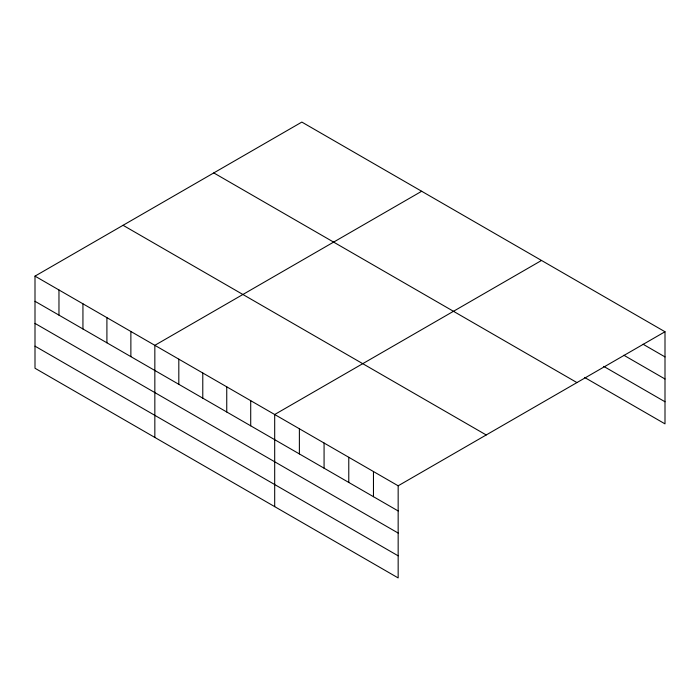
<?xml version="1.0" encoding="UTF-8"?>
<svg xmlns="http://www.w3.org/2000/svg" width="700" height="700" viewBox="0 0 700 700"><rect width="100%" height="100%" fill="white"/><g stroke="black" fill="none" stroke-linecap="round" stroke-linejoin="round"><path stroke-width="1.05" d="M35 276.132L398.16 485.8L398.16 577.92L35 368.252L35 276.132L301.84 122.08L665 331.748L665 423.868L584.509 377.396M421.68 191.266L154.84 345.328L154.84 437.447M541.529 260.461L274.689 414.514L274.689 506.634M398.16 485.8L665 331.748M643.046 344.225L665 356.904M623.84 355.233L665 378.998M603.724 366.389L665 401.765M213.78 172.918L576.94 382.585M123.06 225.295L486.22 434.963M35 301.289L398.16 510.956M35 323.391L398.16 533.059M35 346.159L398.16 555.826M373.467 471.546L373.467 496.702M348.775 457.293L348.775 482.449M324.074 443.03L324.074 468.186M299.381 428.776L299.381 453.933M250.714 400.68L250.714 425.836M226.748 386.838L226.748 411.994M202.781 373.004L202.781 398.16M178.815 359.161L178.815 384.317M130.874 331.485L130.874 356.641M106.907 317.651L106.907 342.808M82.941 303.809L82.941 328.965M58.966 289.975L58.966 315.131"/></g></svg>
